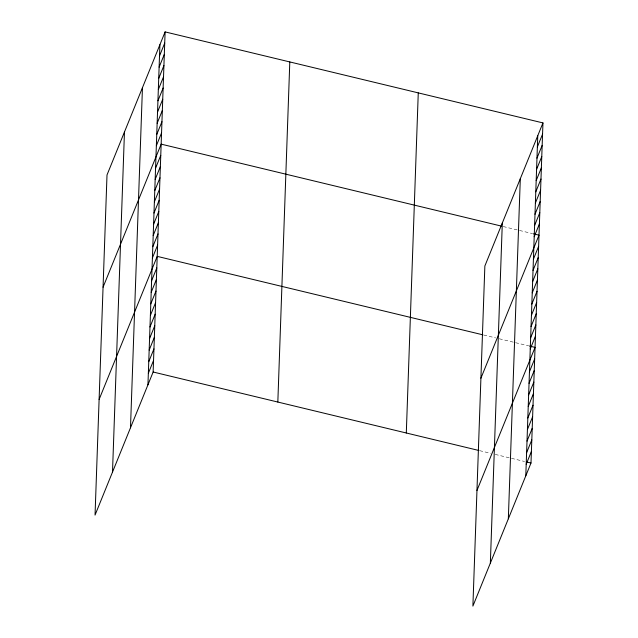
<?xml version="1.0" encoding="UTF-8"?>
<svg xmlns="http://www.w3.org/2000/svg" width="638" height="638" viewBox="0 0 638 638"><rect width="100%" height="100%" fill="white"/><g stroke="black" fill="none" stroke-linecap="round" stroke-linejoin="round"><path stroke-width="0.48" stroke-dasharray="3.19 2.39" d="M503.246 226.546L532.586 233.612M483.716 335.022L495.63 337.893M499.299 338.778L528.639 345.844M479.648 450.659L490.646 453.315M495.232 454.415L524.572 461.481"/><path stroke-width="0.96" d="M112.503 472.088L124.466 131.978M130.487 427.795L142.449 87.685M147.944 384.81L159.907 44.7M165.106 31.9L107.009 174.971L95.046 515.081L153.136 372.01L165.106 31.9L542.954 122.919L530.991 463.029L472.894 606.1L484.864 265.99L542.954 122.919M277.833 402.044L289.796 61.934M406.302 432.995L418.265 92.885M490.351 563.107L502.313 222.997M508.334 518.822L520.305 178.704M525.792 475.828L537.762 135.719M159.516 55.921L164.708 43.121M159.117 67.142L164.317 54.35M158.726 78.37L163.918 65.57M158.328 89.591L163.527 76.791M157.937 100.812L163.129 88.02M157.538 112.041L162.738 99.241M157.147 123.262L162.339 110.462M156.749 134.49L161.948 121.691M156.358 145.711L161.55 132.911M103.061 287.204L161.159 144.14L501.412 226.099M155.568 168.161L160.76 155.361M155.17 179.382L160.369 166.582M154.779 190.602L159.971 177.811M154.38 201.831L159.58 189.031M153.989 213.052L159.181 200.252M153.591 224.273L158.79 211.481M153.192 235.502L158.391 222.702M152.801 246.723L158.001 233.923M152.402 257.943L157.602 245.151M99.113 399.444L157.211 256.372L482.799 334.806M151.605 280.736L156.804 267.936M151.198 292.3L156.398 279.5M150.791 303.863L155.991 291.064M150.385 315.427L155.584 302.627M149.978 326.991L155.17 314.191M149.571 338.555L154.763 325.755M149.164 350.118L154.356 337.319M148.758 361.682L153.949 348.882M148.351 373.246L153.543 360.446M537.363 146.939L542.563 134.147M536.965 158.168L542.164 145.368M536.574 169.389L541.774 156.589M536.175 180.61L541.375 167.818M535.784 191.839L540.984 179.039M535.386 203.059L540.585 190.26M534.995 214.28L540.195 201.488M534.596 225.509L539.796 212.709M534.205 236.73L539.405 223.93M480.908 378.222L539.006 235.159L533.504 233.835M533.416 259.18L538.608 246.38M533.017 270.4L538.217 257.6M532.626 281.629L537.818 268.829M532.228 292.85L537.427 280.05M531.837 304.071L537.029 291.279M531.438 315.3L536.638 302.5M531.047 326.52L536.239 313.721M530.649 337.741L535.848 324.949M530.258 348.97L535.449 336.17M476.961 490.462L535.059 347.391L529.556 346.067M529.452 371.755L534.652 358.955M529.046 383.318L534.245 370.519M528.639 394.882L533.839 382.082M528.232 406.446L533.432 393.646M527.825 418.01L533.025 405.21M527.419 429.573L532.618 416.774M527.012 441.137L532.212 428.337M526.605 452.701L531.805 439.901M526.198 464.265L531.398 451.465M153.136 372.01L478.731 450.444M526.406 461.928L530.991 463.029"/></g></svg>
